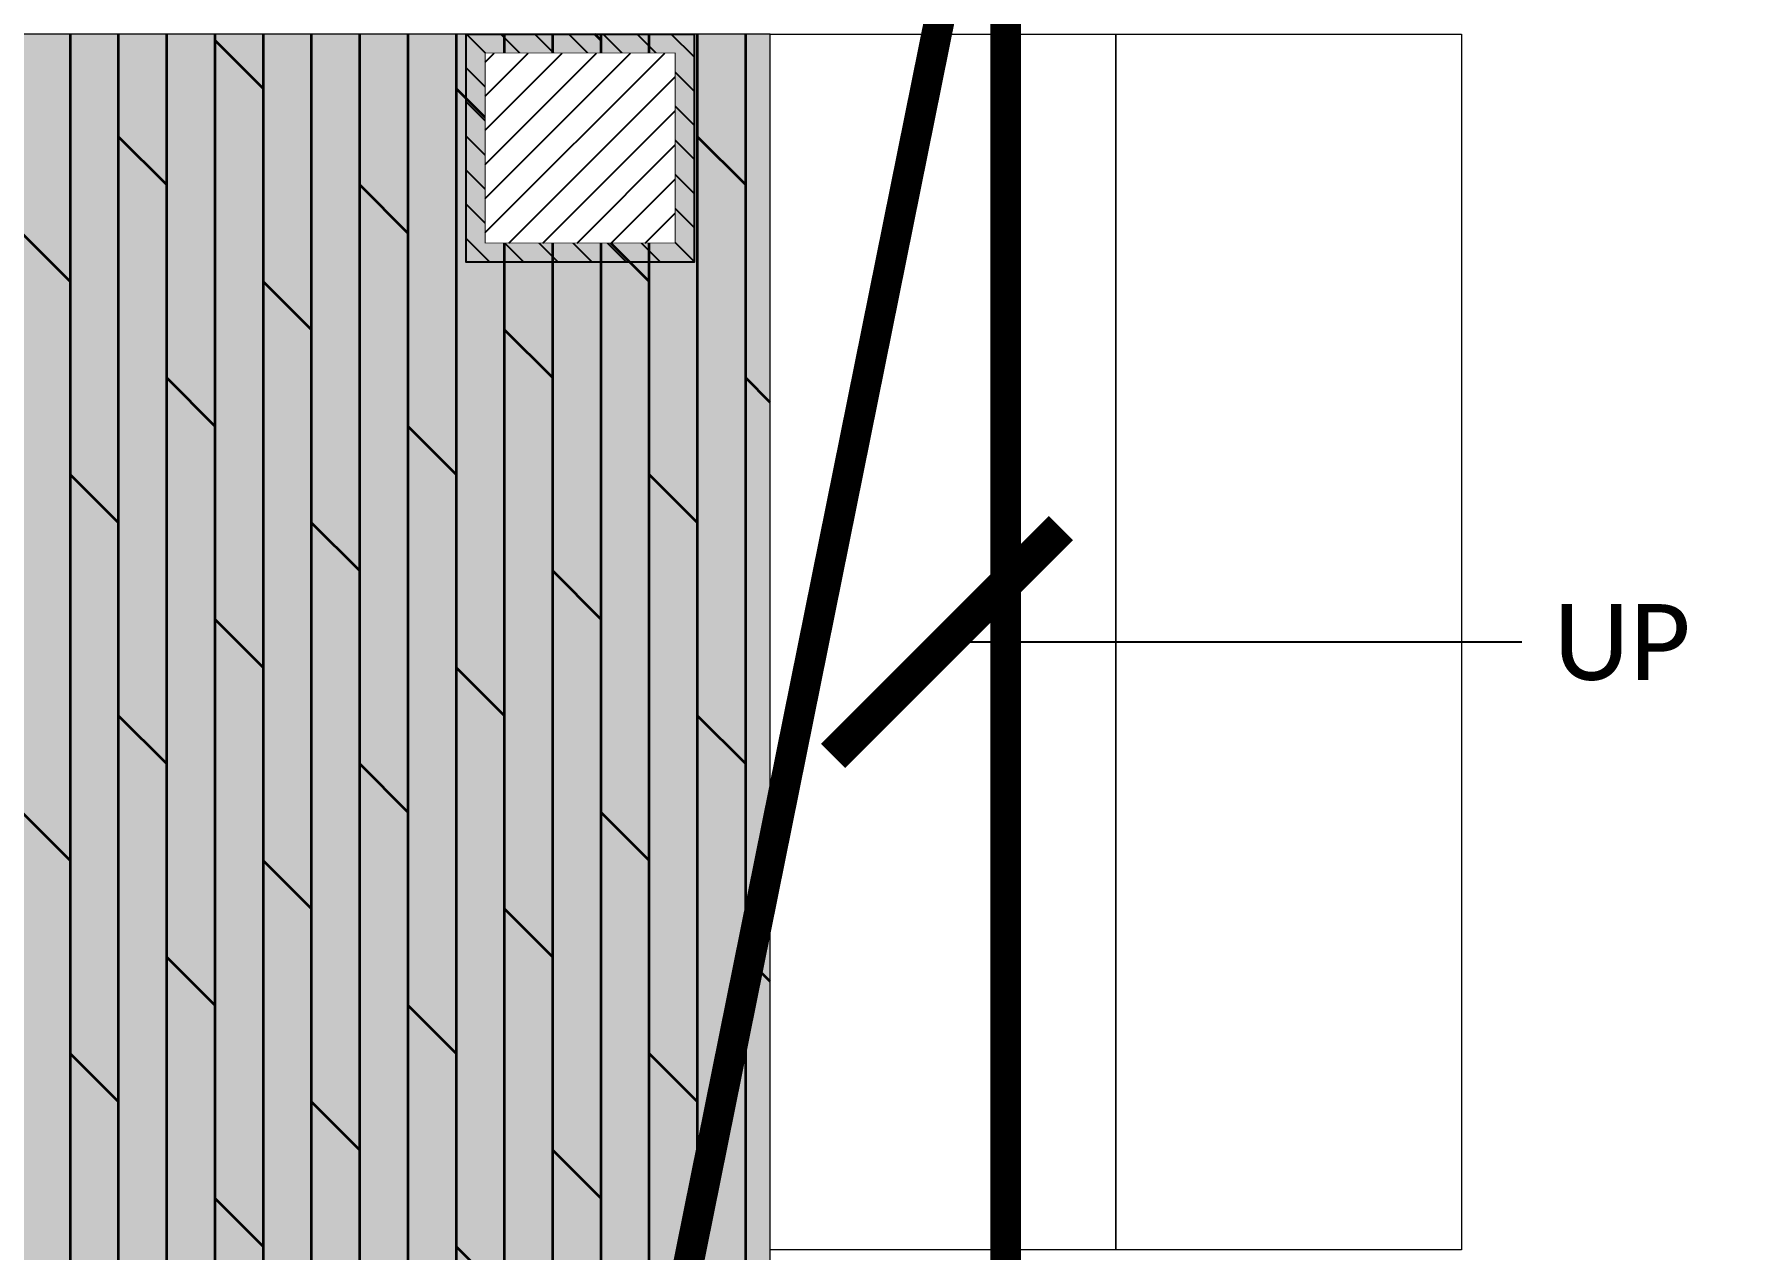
# Model space of a CAD drawing. Header units: millimetres. Extents: x -3567 to 83618, y -21481 to 19784.
# Drawn here: x 12671 to 14915, y 3145 to 4745 of the extents above; entities that cross this region are included whole.
import ezdxf

# ---------------------------------------------------------------- set-up
doc = ezdxf.new("R2010")
doc.units = ezdxf.units.MM
doc.header["$LTSCALE"] = 150
doc.set_wipeout_variables(frame=1)
doc.linetypes.add('1625E_Roof Plan$0$DASHED', pattern=[0.75, 0.5, -0.25])
for name, color, linetype in [('1625_East Villa$0$ad-Arrow', 32, 'Continuous'), ('1625_East Villa$0$ad-MS Columns', 1, 'Continuous'), ('1625_East Villa$0$ad-Text main', 7, 'Continuous'), ('1625_East Villa$0$ad-Verandah', 33, 'Continuous'), ('1625E_Columns$0$ad-RCC', 3, 'Continuous'), ('1625E_Columns$0$ad-RCC Hatch', 125, 'Continuous'), ('1625E_Roof Plan$0$ad-Secondary Roof', 6, 'Continuous')]:
    doc.layers.add(name, color=color, linetype=linetype)
doc.layers.add('1625_East Villa$0$ad-Landscape', color=94, linetype='Continuous', lineweight=35)
doc.styles.add('1625_East Villa$0$6 U T S R N_Corridor-Basement$0$Standard', font='arial.ttf')
doc.styles.add('1625_East Villa$0$Standard', font='calibril.ttf')
doc.dimstyles.new('1625_East Villa$0$A-100-DIM-INT (MM-FT)', dxfattribs={"dimscale": 50, "dimtxt": 2.4, "dimasz": 1, "dimexe": 5, "dimexo": 100, "dimgap": 1, "dimtad": 0, "dimdec": 0, "dimdsep": 46, "dimtxsty": '1625_East Villa$0$Standard', "dimblk": '1625_East Villa$0$_ArchTick', "dimcen": 0.025, "dimse1": 1, "dimse2": 1, "dimclrd": 256, "dimclre": 256, "dimclrt": 256, "dimazin": 2, "dimtfac": 1, "dimtdec": 0, "dimtix": 1, "dimtmove": 2, "dimatfit": 3, "dimldrblk": '1625_East Villa$0$_ArchTick', "dimfxl": 1, "dimtolj": 1, "dimtzin": 0, "dimarcsym": 0})

# ---------------------------------------------------------------- blocks, each defined once
blk = doc.blocks.new('1625_East Villa$0$_ArchTick')
at = {"color": 0, "linetype": 'ByBlock', "const_width": 0.15}
blk.add_lwpolyline([(-0.5, -0.5), (0.5, 0.5)], dxfattribs=at)
blk = doc.blocks.new('1625E_Roof Plan')
at = {"layer": '1625E_Roof Plan$0$ad-Secondary Roof', "linetype": '1625E_Roof Plan$0$DASHED', "ltscale": 2, "const_width": 40}
for points in [[(13950, 5195), (13188.8, 1425), (13950, -2345)], [(12570, 5195), (10022.5, 1425), (12570, -2345), (13950, -2345), (13950, 5195)]]:
    blk.add_lwpolyline(points, close=True, dxfattribs=at)
blk = doc.blocks.new('1625E_Columns$0$A$C42b14ea2')
at = {"layer": '1625E_Columns$0$ad-RCC Hatch', "transparency": 33554687}
h = blk.add_hatch(dxfattribs=at)
h.set_pattern_fill('ANSI31', color=256, scale=10)
h.set_pattern_definition([(45, (13250, 8645), (-22.45064, 22.45064), [])])
h.paths.add_polyline_path([(0, 0), (300, 0), (300, 300), (0, 300)])
at = {"layer": '1625E_Columns$0$ad-RCC'}
blk.add_lwpolyline([(0, 0), (300, 0), (300, 300), (0, 300)], close=True, dxfattribs=at)
blk = doc.blocks.new('1625E_Columns')
at = {"layer": '1625E_Columns$0$ad-RCC', "xscale": -1, "rotation": 180}
blk.add_blockref('1625E_Columns$0$A$C42b14ea2', (13240, 4745), dxfattribs=at)
blk = doc.blocks.new('1625_East Villa$0$zw$B0BD')
blk.add_wipeout([(0, 0), (250, 0), (250, -250), (0, -250)])
at = {"layer": '1625_East Villa$0$ad-MS Columns'}
h = blk.add_hatch(dxfattribs=at)
h.set_pattern_fill('ANSI31', color=256, scale=10)
h.set_pattern_definition([(45, (4e-12, -250), (-22.4506, 22.4506), [])])
h.paths.add_polyline_path([(0, 0), (250, 0), (250, -250), (0, -250)])
at = {"layer": '1625_East Villa$0$ad-MS Columns', "const_width": 1}
blk.add_lwpolyline([(0, 0), (250, 0), (250, -250), (0, -250)], close=True, dxfattribs=at)
blk = doc.blocks.new('1625_East Villa$0$zw$BD87')
at = {"layer": '1625_East Villa$0$ad-MS Columns'}
blk.add_blockref('1625_East Villa$0$zw$B0BD', (1145, 4720), dxfattribs=at)
blk = doc.blocks.new('1625_East Villa$0$zw$959F')
at = {"transparency": 33554559}
h = blk.add_hatch(color=43, dxfattribs=at)
h.dxf.hatch_style = 1
h.paths.add_polyline_path([(1520, -8875), (0, -8875), (0, -13620), (-5920, -13620), (-5920, -15670), (1520, -15670)])
at = {"layer": '1625_East Villa$0$ad-Landscape', "transparency": 33554687}
h = blk.add_hatch(dxfattribs=at)
h.set_pattern_fill('DOLMIT', color=44, scale=10, angle=90)
h.set_pattern_definition([(90, (-1096435.54, 661200.024), (-63.5, 5e-14), []), (135, (-1096435.54, 661200.02), (-126.999913, -126.999913), [89.80256, -179.605122])])
h.paths.add_polyline_path([(1520, -8875), (0, -8875), (0, -13620), (-5920, -13620), (-5920, -15670), (1520, -15670)])
at = {"layer": '1625_East Villa$0$ad-Verandah', "lineweight": 9}
for points in [[(1520, -8875), (0, -8875), (0, -13620), (-5920, -13620), (-5920, -15670), (1520, -15670)], [(1975, -10475), (1520, -10475), (1520, -8875), (1975, -8875)], [(2430, -10475), (1975, -10475), (1975, -8875), (2430, -8875)]]:
    blk.add_lwpolyline(points, close=True, dxfattribs=at)
at = {"layer": '1625_East Villa$0$ad-Text main', "insert": (2641.3, -9675.7, 0), "char_height": 100, "width": 207.6, "attachment_point": 5, "style": '1625_East Villa$0$6 U T S R N_Corridor-Basement$0$Standard', "bg_fill": 2}
blk.add_mtext('{\\fCalibri Light|b0|i0|c0|p34;UP}', dxfattribs=at)
at = {"layer": '1625_East Villa$0$ad-Arrow'}
blk.add_leader([(1752.8, -9675), (2509.4, -9675)], dimstyle='1625_East Villa$0$A-100-DIM-INT (MM-FT)', override={"dimscale": 1, "dimasz": 300, "dimgap": 50, "dimtad": 0}, dxfattribs=at)
blk = doc.blocks.new('1625_East Villa')
at = {"layer": '1625_East Villa$0$ad-Verandah'}
blk.add_blockref('1625_East Villa$0$zw$959F', (12120, 13620), dxfattribs=at)
blk.add_blockref('1625E_Roof Plan', (0, 0))
blk.add_blockref('1625E_Columns', (0, 0))
at = {"layer": '1625_East Villa$0$ad-MS Columns'}
blk.add_blockref('1625_East Villa$0$zw$BD87', (12120, 0), dxfattribs=at)

msp = doc.modelspace()

# ---------------------------------------------------------------- block references
msp.add_blockref('1625_East Villa', (0, 0))

doc.saveas('drawing.dxf')
